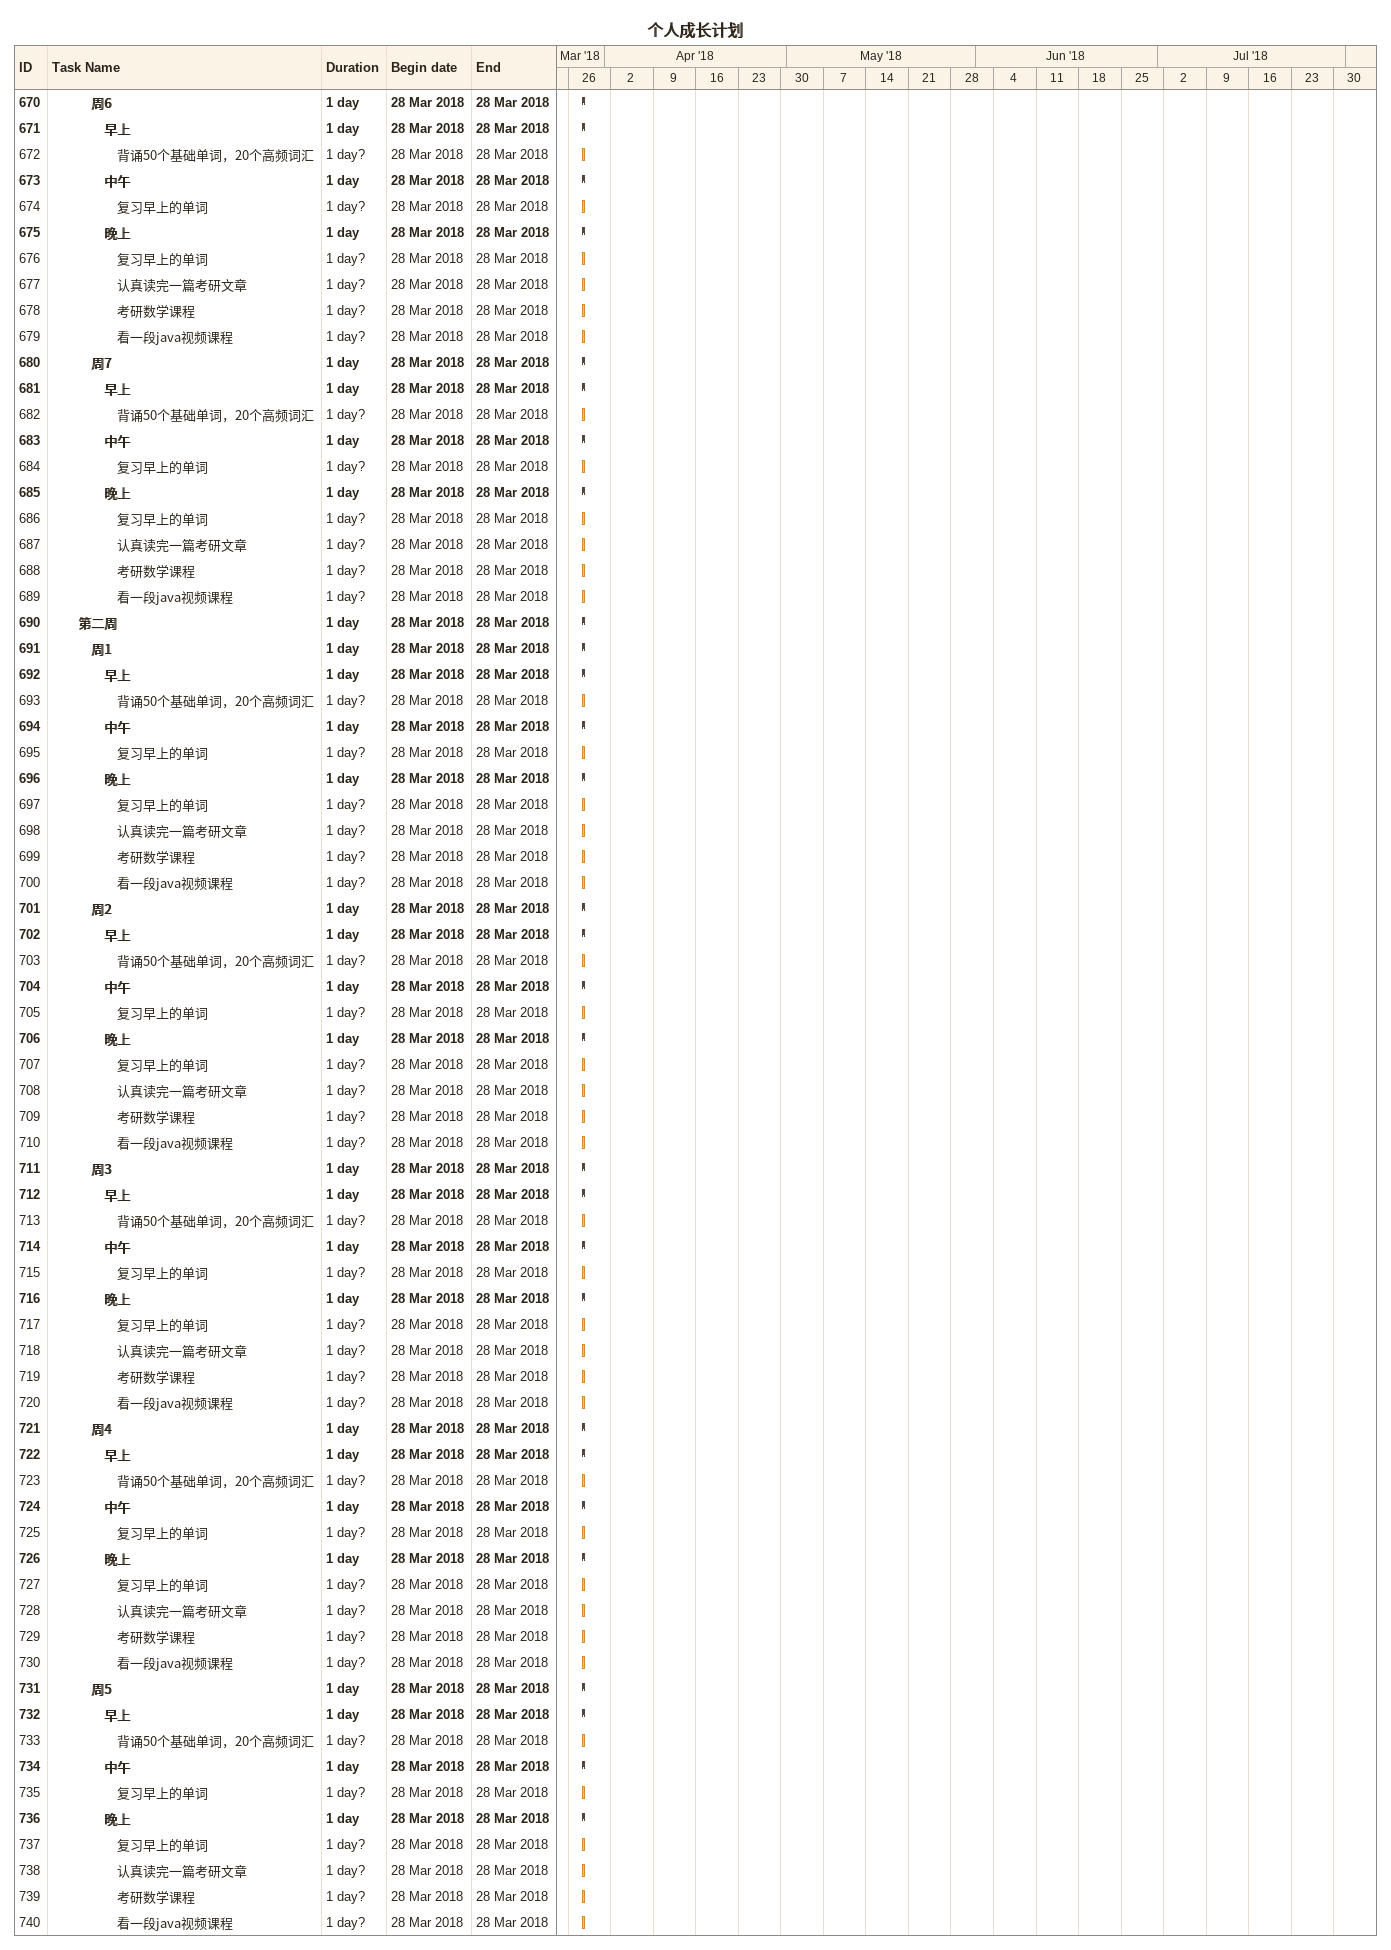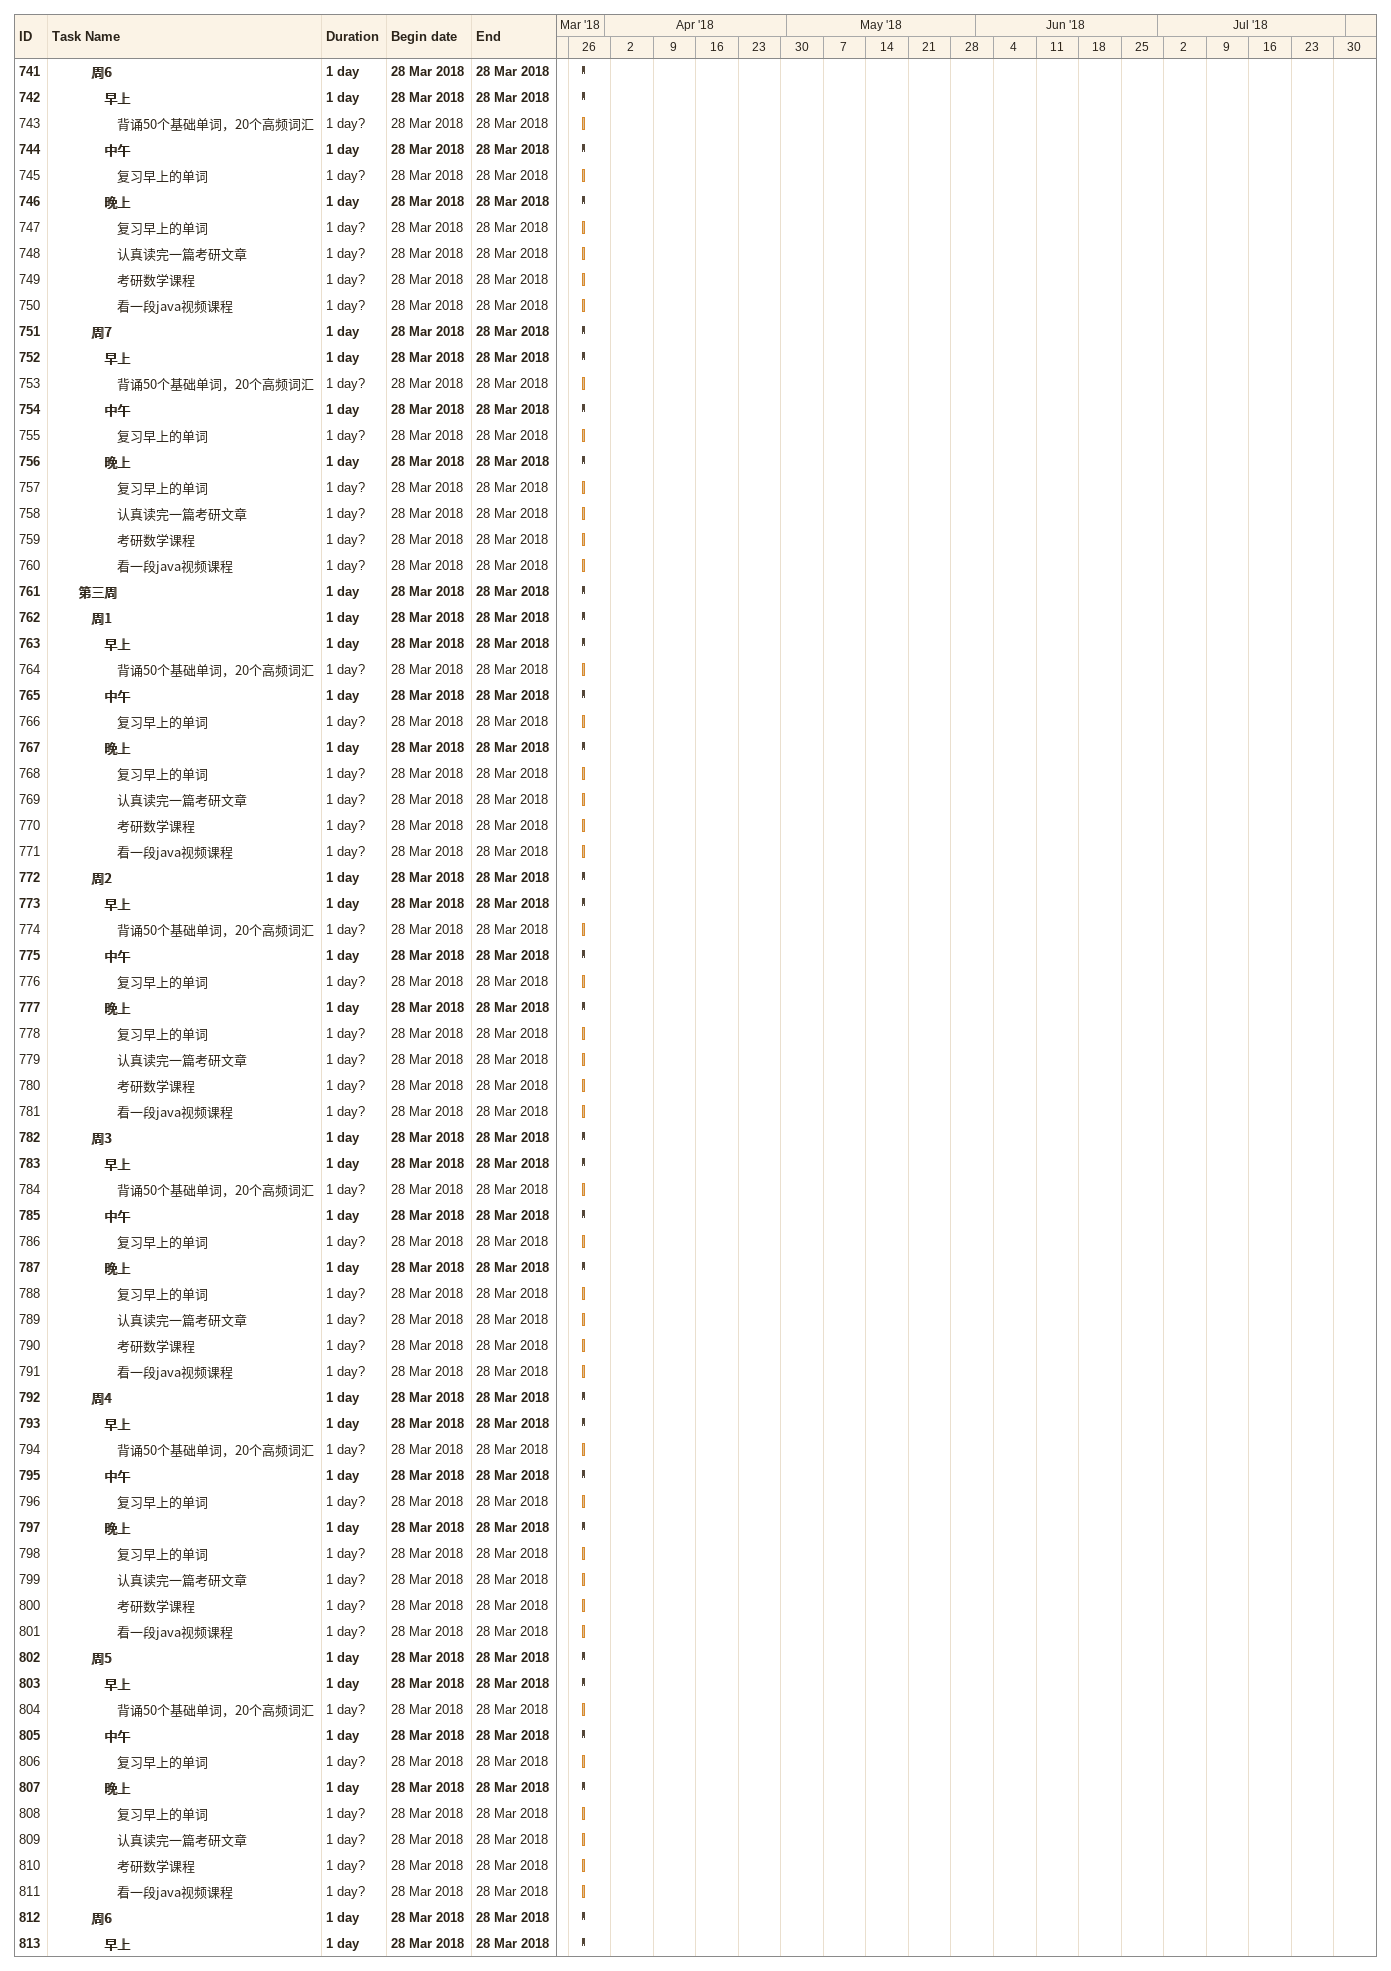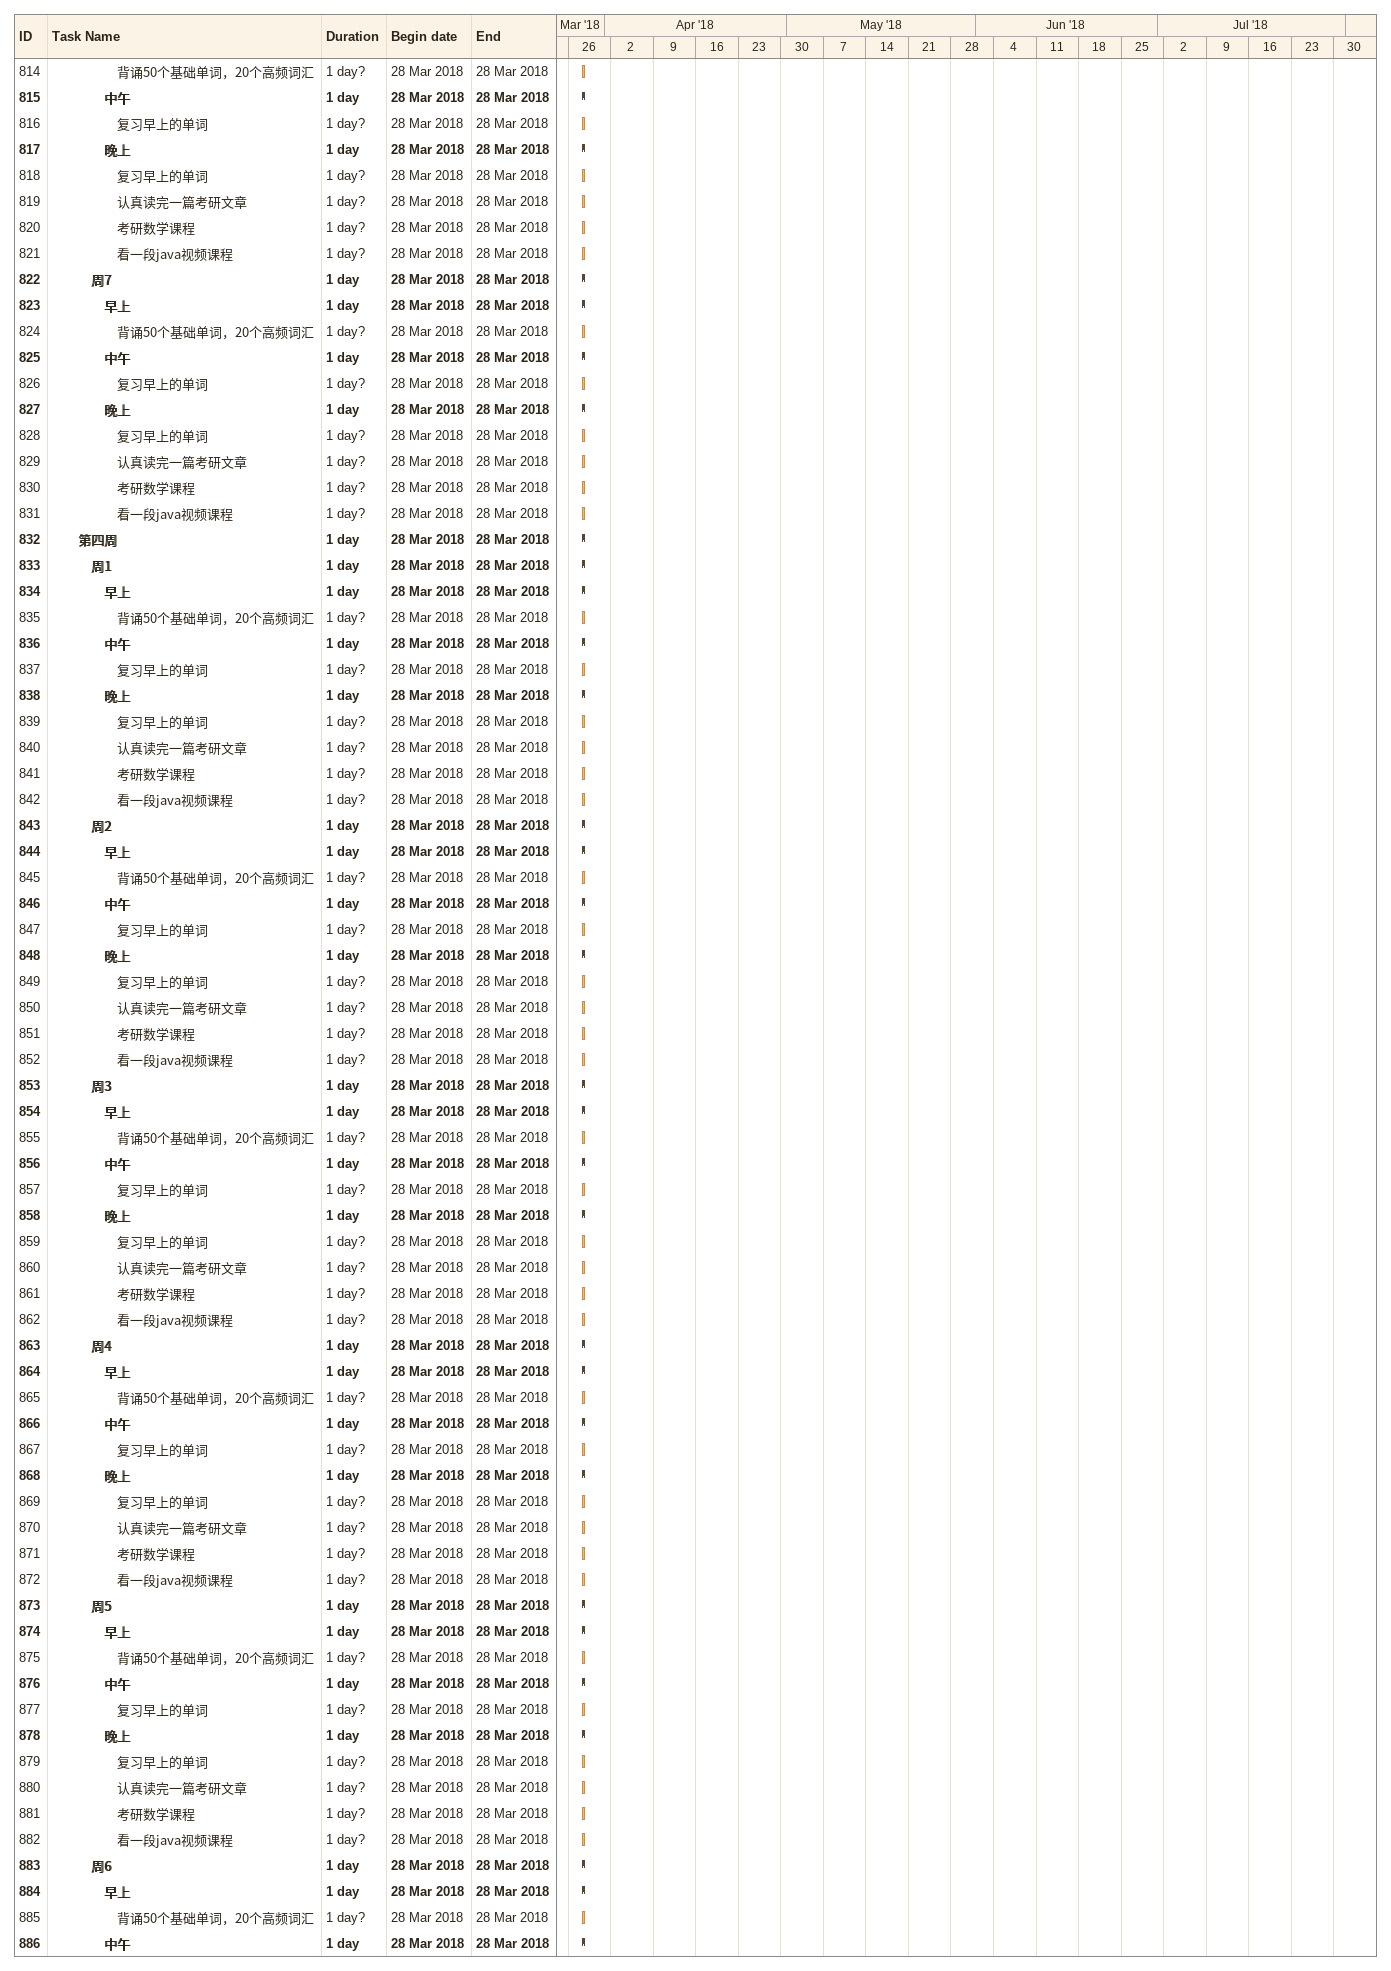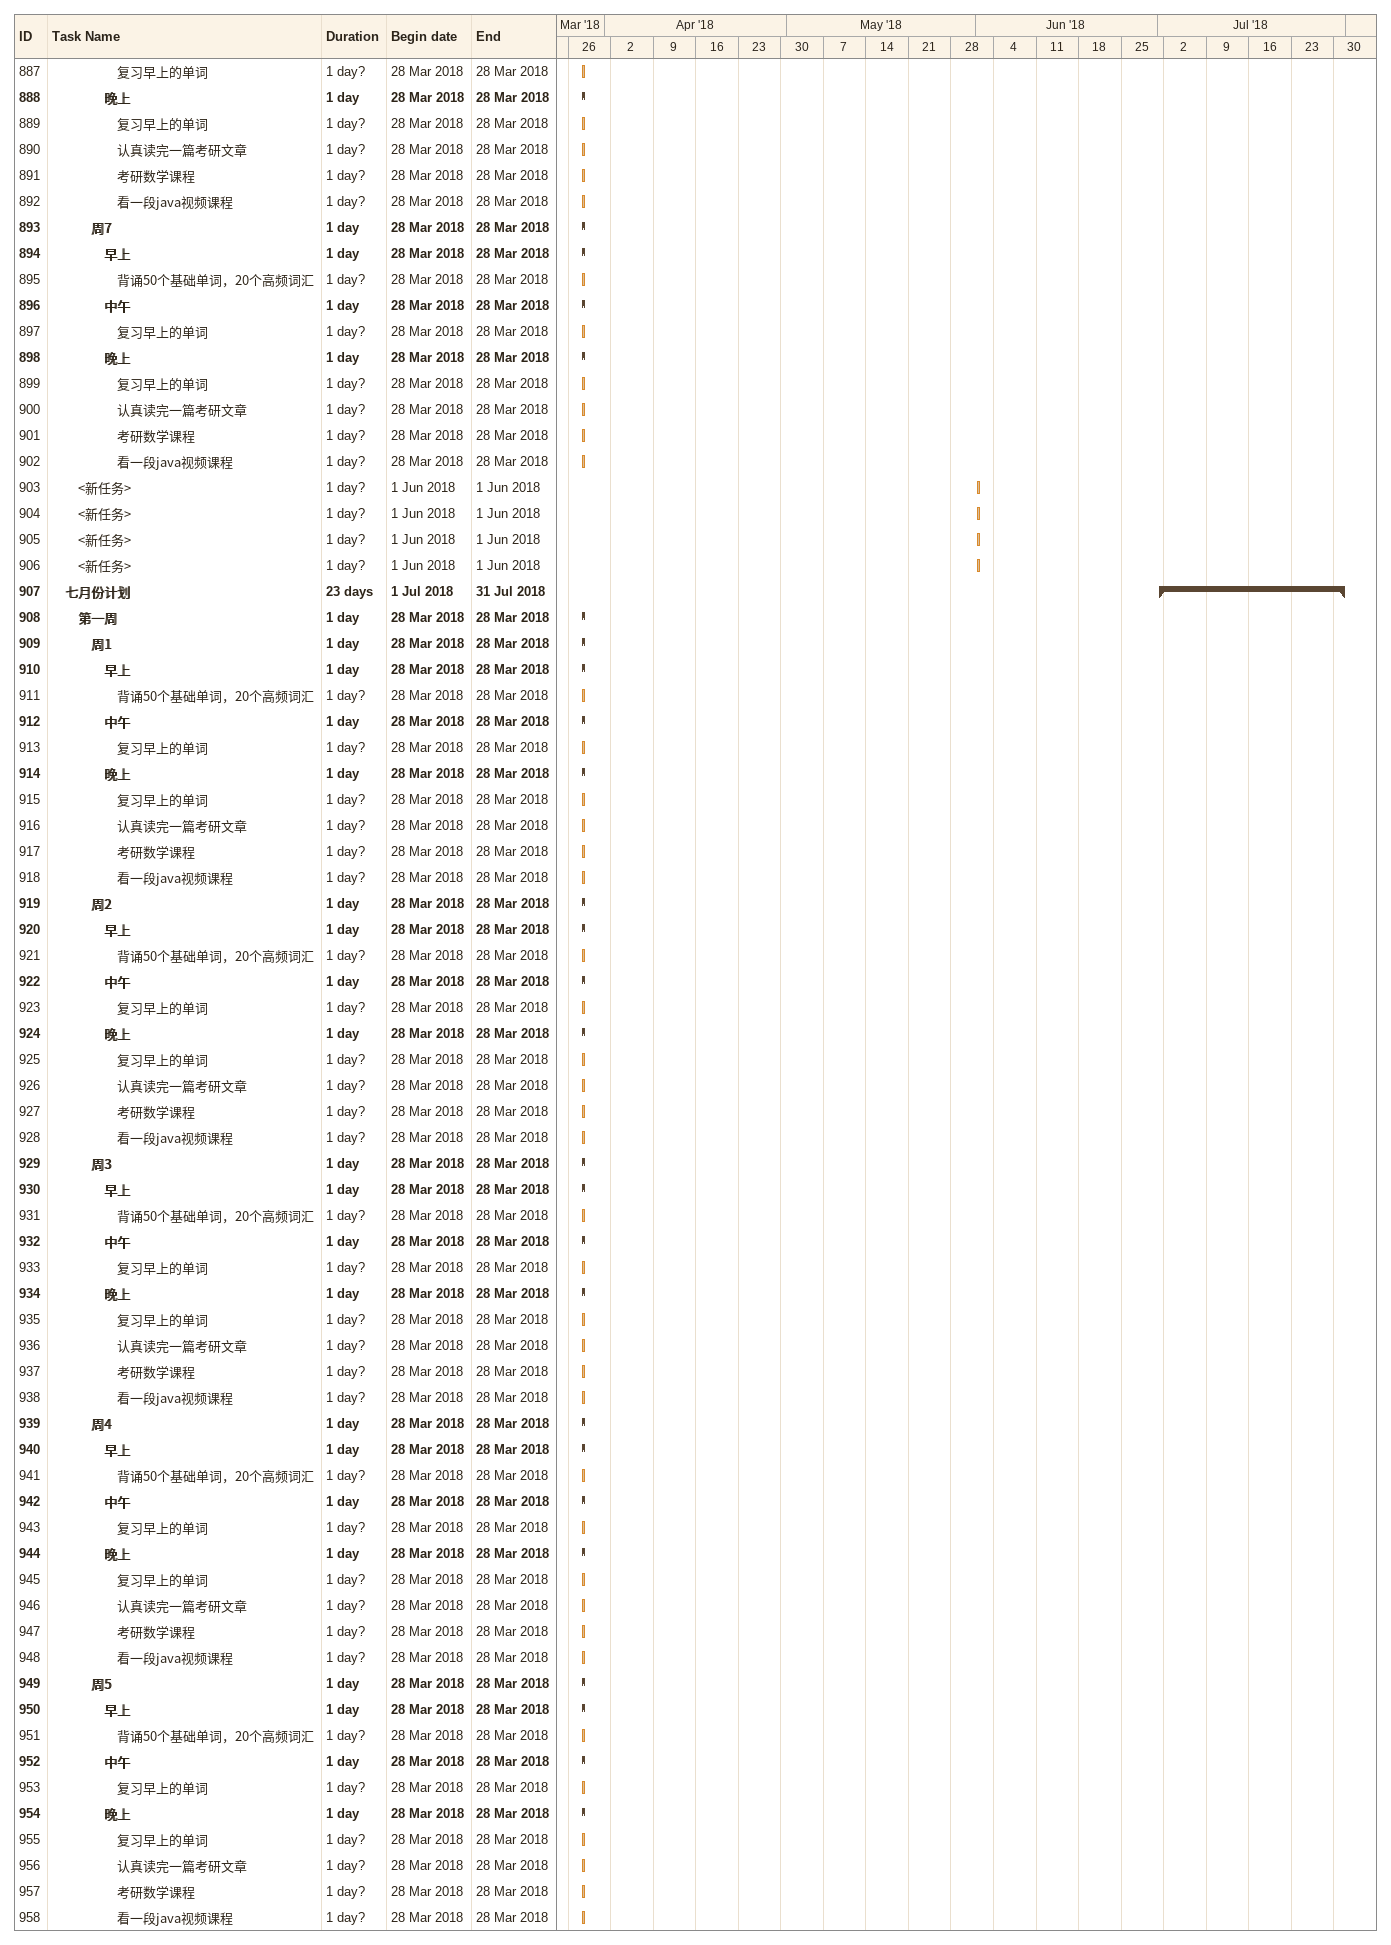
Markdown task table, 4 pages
个人成长计划

| ID | Level | Task | Duration | Start | Finish |
|---|---|---|---|---|---|
| 670 | 4 | **周6** | 1d | 2018-03-28 | 2018-03-28 |
| 671 | 5 | **早上** | 1d | 2018-03-28 | 2018-03-28 |
| 672 | 6 | 背诵50个基础单词，20个高频词汇 | 1d? | 2018-03-28 | 2018-03-28 |
| 673 | 5 | **中午** | 1d | 2018-03-28 | 2018-03-28 |
| 674 | 6 | 复习早上的单词 | 1d? | 2018-03-28 | 2018-03-28 |
| 675 | 5 | **晚上** | 1d | 2018-03-28 | 2018-03-28 |
| 676 | 6 | 复习早上的单词 | 1d? | 2018-03-28 | 2018-03-28 |
| 677 | 6 | 认真读完一篇考研文章 | 1d? | 2018-03-28 | 2018-03-28 |
| 678 | 6 | 考研数学课程 | 1d? | 2018-03-28 | 2018-03-28 |
| 679 | 6 | 看一段java视频课程 | 1d? | 2018-03-28 | 2018-03-28 |
| 680 | 4 | **周7** | 1d | 2018-03-28 | 2018-03-28 |
| 681 | 5 | **早上** | 1d | 2018-03-28 | 2018-03-28 |
| 682 | 6 | 背诵50个基础单词，20个高频词汇 | 1d? | 2018-03-28 | 2018-03-28 |
| 683 | 5 | **中午** | 1d | 2018-03-28 | 2018-03-28 |
| 684 | 6 | 复习早上的单词 | 1d? | 2018-03-28 | 2018-03-28 |
| 685 | 5 | **晚上** | 1d | 2018-03-28 | 2018-03-28 |
| 686 | 6 | 复习早上的单词 | 1d? | 2018-03-28 | 2018-03-28 |
| 687 | 6 | 认真读完一篇考研文章 | 1d? | 2018-03-28 | 2018-03-28 |
| 688 | 6 | 考研数学课程 | 1d? | 2018-03-28 | 2018-03-28 |
| 689 | 6 | 看一段java视频课程 | 1d? | 2018-03-28 | 2018-03-28 |
| 690 | 3 | **第二周** | 1d | 2018-03-28 | 2018-03-28 |
| 691 | 4 | **周1** | 1d | 2018-03-28 | 2018-03-28 |
| 692 | 5 | **早上** | 1d | 2018-03-28 | 2018-03-28 |
| 693 | 6 | 背诵50个基础单词，20个高频词汇 | 1d? | 2018-03-28 | 2018-03-28 |
| 694 | 5 | **中午** | 1d | 2018-03-28 | 2018-03-28 |
| 695 | 6 | 复习早上的单词 | 1d? | 2018-03-28 | 2018-03-28 |
| 696 | 5 | **晚上** | 1d | 2018-03-28 | 2018-03-28 |
| 697 | 6 | 复习早上的单词 | 1d? | 2018-03-28 | 2018-03-28 |
| 698 | 6 | 认真读完一篇考研文章 | 1d? | 2018-03-28 | 2018-03-28 |
| 699 | 6 | 考研数学课程 | 1d? | 2018-03-28 | 2018-03-28 |
| 700 | 6 | 看一段java视频课程 | 1d? | 2018-03-28 | 2018-03-28 |
| 701 | 4 | **周2** | 1d | 2018-03-28 | 2018-03-28 |
| 702 | 5 | **早上** | 1d | 2018-03-28 | 2018-03-28 |
| 703 | 6 | 背诵50个基础单词，20个高频词汇 | 1d? | 2018-03-28 | 2018-03-28 |
| 704 | 5 | **中午** | 1d | 2018-03-28 | 2018-03-28 |
| 705 | 6 | 复习早上的单词 | 1d? | 2018-03-28 | 2018-03-28 |
| 706 | 5 | **晚上** | 1d | 2018-03-28 | 2018-03-28 |
| 707 | 6 | 复习早上的单词 | 1d? | 2018-03-28 | 2018-03-28 |
| 708 | 6 | 认真读完一篇考研文章 | 1d? | 2018-03-28 | 2018-03-28 |
| 709 | 6 | 考研数学课程 | 1d? | 2018-03-28 | 2018-03-28 |
| 710 | 6 | 看一段java视频课程 | 1d? | 2018-03-28 | 2018-03-28 |
| 711 | 4 | **周3** | 1d | 2018-03-28 | 2018-03-28 |
| 712 | 5 | **早上** | 1d | 2018-03-28 | 2018-03-28 |
| 713 | 6 | 背诵50个基础单词，20个高频词汇 | 1d? | 2018-03-28 | 2018-03-28 |
| 714 | 5 | **中午** | 1d | 2018-03-28 | 2018-03-28 |
| 715 | 6 | 复习早上的单词 | 1d? | 2018-03-28 | 2018-03-28 |
| 716 | 5 | **晚上** | 1d | 2018-03-28 | 2018-03-28 |
| 717 | 6 | 复习早上的单词 | 1d? | 2018-03-28 | 2018-03-28 |
| 718 | 6 | 认真读完一篇考研文章 | 1d? | 2018-03-28 | 2018-03-28 |
| 719 | 6 | 考研数学课程 | 1d? | 2018-03-28 | 2018-03-28 |
| 720 | 6 | 看一段java视频课程 | 1d? | 2018-03-28 | 2018-03-28 |
| 721 | 4 | **周4** | 1d | 2018-03-28 | 2018-03-28 |
| 722 | 5 | **早上** | 1d | 2018-03-28 | 2018-03-28 |
| 723 | 6 | 背诵50个基础单词，20个高频词汇 | 1d? | 2018-03-28 | 2018-03-28 |
| 724 | 5 | **中午** | 1d | 2018-03-28 | 2018-03-28 |
| 725 | 6 | 复习早上的单词 | 1d? | 2018-03-28 | 2018-03-28 |
| 726 | 5 | **晚上** | 1d | 2018-03-28 | 2018-03-28 |
| 727 | 6 | 复习早上的单词 | 1d? | 2018-03-28 | 2018-03-28 |
| 728 | 6 | 认真读完一篇考研文章 | 1d? | 2018-03-28 | 2018-03-28 |
| 729 | 6 | 考研数学课程 | 1d? | 2018-03-28 | 2018-03-28 |
| 730 | 6 | 看一段java视频课程 | 1d? | 2018-03-28 | 2018-03-28 |
| 731 | 4 | **周5** | 1d | 2018-03-28 | 2018-03-28 |
| 732 | 5 | **早上** | 1d | 2018-03-28 | 2018-03-28 |
| 733 | 6 | 背诵50个基础单词，20个高频词汇 | 1d? | 2018-03-28 | 2018-03-28 |
| 734 | 5 | **中午** | 1d | 2018-03-28 | 2018-03-28 |
| 735 | 6 | 复习早上的单词 | 1d? | 2018-03-28 | 2018-03-28 |
| 736 | 5 | **晚上** | 1d | 2018-03-28 | 2018-03-28 |
| 737 | 6 | 复习早上的单词 | 1d? | 2018-03-28 | 2018-03-28 |
| 738 | 6 | 认真读完一篇考研文章 | 1d? | 2018-03-28 | 2018-03-28 |
| 739 | 6 | 考研数学课程 | 1d? | 2018-03-28 | 2018-03-28 |
| 740 | 6 | 看一段java视频课程 | 1d? | 2018-03-28 | 2018-03-28 |
| 741 | 4 | **周6** | 1d | 2018-03-28 | 2018-03-28 |
| 742 | 5 | **早上** | 1d | 2018-03-28 | 2018-03-28 |
| 743 | 6 | 背诵50个基础单词，20个高频词汇 | 1d? | 2018-03-28 | 2018-03-28 |
| 744 | 5 | **中午** | 1d | 2018-03-28 | 2018-03-28 |
| 745 | 6 | 复习早上的单词 | 1d? | 2018-03-28 | 2018-03-28 |
| 746 | 5 | **晚上** | 1d | 2018-03-28 | 2018-03-28 |
| 747 | 6 | 复习早上的单词 | 1d? | 2018-03-28 | 2018-03-28 |
| 748 | 6 | 认真读完一篇考研文章 | 1d? | 2018-03-28 | 2018-03-28 |
| 749 | 6 | 考研数学课程 | 1d? | 2018-03-28 | 2018-03-28 |
| 750 | 6 | 看一段java视频课程 | 1d? | 2018-03-28 | 2018-03-28 |
| 751 | 4 | **周7** | 1d | 2018-03-28 | 2018-03-28 |
| 752 | 5 | **早上** | 1d | 2018-03-28 | 2018-03-28 |
| 753 | 6 | 背诵50个基础单词，20个高频词汇 | 1d? | 2018-03-28 | 2018-03-28 |
| 754 | 5 | **中午** | 1d | 2018-03-28 | 2018-03-28 |
| 755 | 6 | 复习早上的单词 | 1d? | 2018-03-28 | 2018-03-28 |
| 756 | 5 | **晚上** | 1d | 2018-03-28 | 2018-03-28 |
| 757 | 6 | 复习早上的单词 | 1d? | 2018-03-28 | 2018-03-28 |
| 758 | 6 | 认真读完一篇考研文章 | 1d? | 2018-03-28 | 2018-03-28 |
| 759 | 6 | 考研数学课程 | 1d? | 2018-03-28 | 2018-03-28 |
| 760 | 6 | 看一段java视频课程 | 1d? | 2018-03-28 | 2018-03-28 |
| 761 | 3 | **第三周** | 1d | 2018-03-28 | 2018-03-28 |
| 762 | 4 | **周1** | 1d | 2018-03-28 | 2018-03-28 |
| 763 | 5 | **早上** | 1d | 2018-03-28 | 2018-03-28 |
| 764 | 6 | 背诵50个基础单词，20个高频词汇 | 1d? | 2018-03-28 | 2018-03-28 |
| 765 | 5 | **中午** | 1d | 2018-03-28 | 2018-03-28 |
| 766 | 6 | 复习早上的单词 | 1d? | 2018-03-28 | 2018-03-28 |
| 767 | 5 | **晚上** | 1d | 2018-03-28 | 2018-03-28 |
| 768 | 6 | 复习早上的单词 | 1d? | 2018-03-28 | 2018-03-28 |
| 769 | 6 | 认真读完一篇考研文章 | 1d? | 2018-03-28 | 2018-03-28 |
| 770 | 6 | 考研数学课程 | 1d? | 2018-03-28 | 2018-03-28 |
| 771 | 6 | 看一段java视频课程 | 1d? | 2018-03-28 | 2018-03-28 |
| 772 | 4 | **周2** | 1d | 2018-03-28 | 2018-03-28 |
| 773 | 5 | **早上** | 1d | 2018-03-28 | 2018-03-28 |
| 774 | 6 | 背诵50个基础单词，20个高频词汇 | 1d? | 2018-03-28 | 2018-03-28 |
| 775 | 5 | **中午** | 1d | 2018-03-28 | 2018-03-28 |
| 776 | 6 | 复习早上的单词 | 1d? | 2018-03-28 | 2018-03-28 |
| 777 | 5 | **晚上** | 1d | 2018-03-28 | 2018-03-28 |
| 778 | 6 | 复习早上的单词 | 1d? | 2018-03-28 | 2018-03-28 |
| 779 | 6 | 认真读完一篇考研文章 | 1d? | 2018-03-28 | 2018-03-28 |
| 780 | 6 | 考研数学课程 | 1d? | 2018-03-28 | 2018-03-28 |
| 781 | 6 | 看一段java视频课程 | 1d? | 2018-03-28 | 2018-03-28 |
| 782 | 4 | **周3** | 1d | 2018-03-28 | 2018-03-28 |
| 783 | 5 | **早上** | 1d | 2018-03-28 | 2018-03-28 |
| 784 | 6 | 背诵50个基础单词，20个高频词汇 | 1d? | 2018-03-28 | 2018-03-28 |
| 785 | 5 | **中午** | 1d | 2018-03-28 | 2018-03-28 |
| 786 | 6 | 复习早上的单词 | 1d? | 2018-03-28 | 2018-03-28 |
| 787 | 5 | **晚上** | 1d | 2018-03-28 | 2018-03-28 |
| 788 | 6 | 复习早上的单词 | 1d? | 2018-03-28 | 2018-03-28 |
| 789 | 6 | 认真读完一篇考研文章 | 1d? | 2018-03-28 | 2018-03-28 |
| 790 | 6 | 考研数学课程 | 1d? | 2018-03-28 | 2018-03-28 |
| 791 | 6 | 看一段java视频课程 | 1d? | 2018-03-28 | 2018-03-28 |
| 792 | 4 | **周4** | 1d | 2018-03-28 | 2018-03-28 |
| 793 | 5 | **早上** | 1d | 2018-03-28 | 2018-03-28 |
| 794 | 6 | 背诵50个基础单词，20个高频词汇 | 1d? | 2018-03-28 | 2018-03-28 |
| 795 | 5 | **中午** | 1d | 2018-03-28 | 2018-03-28 |
| 796 | 6 | 复习早上的单词 | 1d? | 2018-03-28 | 2018-03-28 |
| 797 | 5 | **晚上** | 1d | 2018-03-28 | 2018-03-28 |
| 798 | 6 | 复习早上的单词 | 1d? | 2018-03-28 | 2018-03-28 |
| 799 | 6 | 认真读完一篇考研文章 | 1d? | 2018-03-28 | 2018-03-28 |
| 800 | 6 | 考研数学课程 | 1d? | 2018-03-28 | 2018-03-28 |
| 801 | 6 | 看一段java视频课程 | 1d? | 2018-03-28 | 2018-03-28 |
| 802 | 4 | **周5** | 1d | 2018-03-28 | 2018-03-28 |
| 803 | 5 | **早上** | 1d | 2018-03-28 | 2018-03-28 |
| 804 | 6 | 背诵50个基础单词，20个高频词汇 | 1d? | 2018-03-28 | 2018-03-28 |
| 805 | 5 | **中午** | 1d | 2018-03-28 | 2018-03-28 |
| 806 | 6 | 复习早上的单词 | 1d? | 2018-03-28 | 2018-03-28 |
| 807 | 5 | **晚上** | 1d | 2018-03-28 | 2018-03-28 |
| 808 | 6 | 复习早上的单词 | 1d? | 2018-03-28 | 2018-03-28 |
| 809 | 6 | 认真读完一篇考研文章 | 1d? | 2018-03-28 | 2018-03-28 |
| 810 | 6 | 考研数学课程 | 1d? | 2018-03-28 | 2018-03-28 |
| 811 | 6 | 看一段java视频课程 | 1d? | 2018-03-28 | 2018-03-28 |
| 812 | 4 | **周6** | 1d | 2018-03-28 | 2018-03-28 |
| 813 | 5 | **早上** | 1d | 2018-03-28 | 2018-03-28 |
| 814 | 6 | 背诵50个基础单词，20个高频词汇 | 1d? | 2018-03-28 | 2018-03-28 |
| 815 | 5 | **中午** | 1d | 2018-03-28 | 2018-03-28 |
| 816 | 6 | 复习早上的单词 | 1d? | 2018-03-28 | 2018-03-28 |
| 817 | 5 | **晚上** | 1d | 2018-03-28 | 2018-03-28 |
| 818 | 6 | 复习早上的单词 | 1d? | 2018-03-28 | 2018-03-28 |
| 819 | 6 | 认真读完一篇考研文章 | 1d? | 2018-03-28 | 2018-03-28 |
| 820 | 6 | 考研数学课程 | 1d? | 2018-03-28 | 2018-03-28 |
| 821 | 6 | 看一段java视频课程 | 1d? | 2018-03-28 | 2018-03-28 |
| 822 | 4 | **周7** | 1d | 2018-03-28 | 2018-03-28 |
| 823 | 5 | **早上** | 1d | 2018-03-28 | 2018-03-28 |
| 824 | 6 | 背诵50个基础单词，20个高频词汇 | 1d? | 2018-03-28 | 2018-03-28 |
| 825 | 5 | **中午** | 1d | 2018-03-28 | 2018-03-28 |
| 826 | 6 | 复习早上的单词 | 1d? | 2018-03-28 | 2018-03-28 |
| 827 | 5 | **晚上** | 1d | 2018-03-28 | 2018-03-28 |
| 828 | 6 | 复习早上的单词 | 1d? | 2018-03-28 | 2018-03-28 |
| 829 | 6 | 认真读完一篇考研文章 | 1d? | 2018-03-28 | 2018-03-28 |
| 830 | 6 | 考研数学课程 | 1d? | 2018-03-28 | 2018-03-28 |
| 831 | 6 | 看一段java视频课程 | 1d? | 2018-03-28 | 2018-03-28 |
| 832 | 3 | **第四周** | 1d | 2018-03-28 | 2018-03-28 |
| 833 | 4 | **周1** | 1d | 2018-03-28 | 2018-03-28 |
| 834 | 5 | **早上** | 1d | 2018-03-28 | 2018-03-28 |
| 835 | 6 | 背诵50个基础单词，20个高频词汇 | 1d? | 2018-03-28 | 2018-03-28 |
| 836 | 5 | **中午** | 1d | 2018-03-28 | 2018-03-28 |
| 837 | 6 | 复习早上的单词 | 1d? | 2018-03-28 | 2018-03-28 |
| 838 | 5 | **晚上** | 1d | 2018-03-28 | 2018-03-28 |
| 839 | 6 | 复习早上的单词 | 1d? | 2018-03-28 | 2018-03-28 |
| 840 | 6 | 认真读完一篇考研文章 | 1d? | 2018-03-28 | 2018-03-28 |
| 841 | 6 | 考研数学课程 | 1d? | 2018-03-28 | 2018-03-28 |
| 842 | 6 | 看一段java视频课程 | 1d? | 2018-03-28 | 2018-03-28 |
| 843 | 4 | **周2** | 1d | 2018-03-28 | 2018-03-28 |
| 844 | 5 | **早上** | 1d | 2018-03-28 | 2018-03-28 |
| 845 | 6 | 背诵50个基础单词，20个高频词汇 | 1d? | 2018-03-28 | 2018-03-28 |
| 846 | 5 | **中午** | 1d | 2018-03-28 | 2018-03-28 |
| 847 | 6 | 复习早上的单词 | 1d? | 2018-03-28 | 2018-03-28 |
| 848 | 5 | **晚上** | 1d | 2018-03-28 | 2018-03-28 |
| 849 | 6 | 复习早上的单词 | 1d? | 2018-03-28 | 2018-03-28 |
| 850 | 6 | 认真读完一篇考研文章 | 1d? | 2018-03-28 | 2018-03-28 |
| 851 | 6 | 考研数学课程 | 1d? | 2018-03-28 | 2018-03-28 |
| 852 | 6 | 看一段java视频课程 | 1d? | 2018-03-28 | 2018-03-28 |
| 853 | 4 | **周3** | 1d | 2018-03-28 | 2018-03-28 |
| 854 | 5 | **早上** | 1d | 2018-03-28 | 2018-03-28 |
| 855 | 6 | 背诵50个基础单词，20个高频词汇 | 1d? | 2018-03-28 | 2018-03-28 |
| 856 | 5 | **中午** | 1d | 2018-03-28 | 2018-03-28 |
| 857 | 6 | 复习早上的单词 | 1d? | 2018-03-28 | 2018-03-28 |
| 858 | 5 | **晚上** | 1d | 2018-03-28 | 2018-03-28 |
| 859 | 6 | 复习早上的单词 | 1d? | 2018-03-28 | 2018-03-28 |
| 860 | 6 | 认真读完一篇考研文章 | 1d? | 2018-03-28 | 2018-03-28 |
| 861 | 6 | 考研数学课程 | 1d? | 2018-03-28 | 2018-03-28 |
| 862 | 6 | 看一段java视频课程 | 1d? | 2018-03-28 | 2018-03-28 |
| 863 | 4 | **周4** | 1d | 2018-03-28 | 2018-03-28 |
| 864 | 5 | **早上** | 1d | 2018-03-28 | 2018-03-28 |
| 865 | 6 | 背诵50个基础单词，20个高频词汇 | 1d? | 2018-03-28 | 2018-03-28 |
| 866 | 5 | **中午** | 1d | 2018-03-28 | 2018-03-28 |
| 867 | 6 | 复习早上的单词 | 1d? | 2018-03-28 | 2018-03-28 |
| 868 | 5 | **晚上** | 1d | 2018-03-28 | 2018-03-28 |
| 869 | 6 | 复习早上的单词 | 1d? | 2018-03-28 | 2018-03-28 |
| 870 | 6 | 认真读完一篇考研文章 | 1d? | 2018-03-28 | 2018-03-28 |
| 871 | 6 | 考研数学课程 | 1d? | 2018-03-28 | 2018-03-28 |
| 872 | 6 | 看一段java视频课程 | 1d? | 2018-03-28 | 2018-03-28 |
| 873 | 4 | **周5** | 1d | 2018-03-28 | 2018-03-28 |
| 874 | 5 | **早上** | 1d | 2018-03-28 | 2018-03-28 |
| 875 | 6 | 背诵50个基础单词，20个高频词汇 | 1d? | 2018-03-28 | 2018-03-28 |
| 876 | 5 | **中午** | 1d | 2018-03-28 | 2018-03-28 |
| 877 | 6 | 复习早上的单词 | 1d? | 2018-03-28 | 2018-03-28 |
| 878 | 5 | **晚上** | 1d | 2018-03-28 | 2018-03-28 |
| 879 | 6 | 复习早上的单词 | 1d? | 2018-03-28 | 2018-03-28 |
| 880 | 6 | 认真读完一篇考研文章 | 1d? | 2018-03-28 | 2018-03-28 |
| 881 | 6 | 考研数学课程 | 1d? | 2018-03-28 | 2018-03-28 |
| 882 | 6 | 看一段java视频课程 | 1d? | 2018-03-28 | 2018-03-28 |
| 883 | 4 | **周6** | 1d | 2018-03-28 | 2018-03-28 |
| 884 | 5 | **早上** | 1d | 2018-03-28 | 2018-03-28 |
| 885 | 6 | 背诵50个基础单词，20个高频词汇 | 1d? | 2018-03-28 | 2018-03-28 |
| 886 | 5 | **中午** | 1d | 2018-03-28 | 2018-03-28 |
| 887 | 6 | 复习早上的单词 | 1d? | 2018-03-28 | 2018-03-28 |
| 888 | 5 | **晚上** | 1d | 2018-03-28 | 2018-03-28 |
| 889 | 6 | 复习早上的单词 | 1d? | 2018-03-28 | 2018-03-28 |
| 890 | 6 | 认真读完一篇考研文章 | 1d? | 2018-03-28 | 2018-03-28 |
| 891 | 6 | 考研数学课程 | 1d? | 2018-03-28 | 2018-03-28 |
| 892 | 6 | 看一段java视频课程 | 1d? | 2018-03-28 | 2018-03-28 |
| 893 | 4 | **周7** | 1d | 2018-03-28 | 2018-03-28 |
| 894 | 5 | **早上** | 1d | 2018-03-28 | 2018-03-28 |
| 895 | 6 | 背诵50个基础单词，20个高频词汇 | 1d? | 2018-03-28 | 2018-03-28 |
| 896 | 5 | **中午** | 1d | 2018-03-28 | 2018-03-28 |
| 897 | 6 | 复习早上的单词 | 1d? | 2018-03-28 | 2018-03-28 |
| 898 | 5 | **晚上** | 1d | 2018-03-28 | 2018-03-28 |
| 899 | 6 | 复习早上的单词 | 1d? | 2018-03-28 | 2018-03-28 |
| 900 | 6 | 认真读完一篇考研文章 | 1d? | 2018-03-28 | 2018-03-28 |
| 901 | 6 | 考研数学课程 | 1d? | 2018-03-28 | 2018-03-28 |
| 902 | 6 | 看一段java视频课程 | 1d? | 2018-03-28 | 2018-03-28 |
| 903 | 3 | <新任务> | 1d? | 2018-06-01 | 2018-06-01 |
| 904 | 3 | <新任务> | 1d? | 2018-06-01 | 2018-06-01 |
| 905 | 3 | <新任务> | 1d? | 2018-06-01 | 2018-06-01 |
| 906 | 3 | <新任务> | 1d? | 2018-06-01 | 2018-06-01 |
| 907 | 2 | **七月份计划** | 23d | 2018-07-01 | 2018-07-31 |
| 908 | 3 | **第一周** | 1d | 2018-03-28 | 2018-03-28 |
| 909 | 4 | **周1** | 1d | 2018-03-28 | 2018-03-28 |
| 910 | 5 | **早上** | 1d | 2018-03-28 | 2018-03-28 |
| 911 | 6 | 背诵50个基础单词，20个高频词汇 | 1d? | 2018-03-28 | 2018-03-28 |
| 912 | 5 | **中午** | 1d | 2018-03-28 | 2018-03-28 |
| 913 | 6 | 复习早上的单词 | 1d? | 2018-03-28 | 2018-03-28 |
| 914 | 5 | **晚上** | 1d | 2018-03-28 | 2018-03-28 |
| 915 | 6 | 复习早上的单词 | 1d? | 2018-03-28 | 2018-03-28 |
| 916 | 6 | 认真读完一篇考研文章 | 1d? | 2018-03-28 | 2018-03-28 |
| 917 | 6 | 考研数学课程 | 1d? | 2018-03-28 | 2018-03-28 |
| 918 | 6 | 看一段java视频课程 | 1d? | 2018-03-28 | 2018-03-28 |
| 919 | 4 | **周2** | 1d | 2018-03-28 | 2018-03-28 |
| 920 | 5 | **早上** | 1d | 2018-03-28 | 2018-03-28 |
| 921 | 6 | 背诵50个基础单词，20个高频词汇 | 1d? | 2018-03-28 | 2018-03-28 |
| 922 | 5 | **中午** | 1d | 2018-03-28 | 2018-03-28 |
| 923 | 6 | 复习早上的单词 | 1d? | 2018-03-28 | 2018-03-28 |
| 924 | 5 | **晚上** | 1d | 2018-03-28 | 2018-03-28 |
| 925 | 6 | 复习早上的单词 | 1d? | 2018-03-28 | 2018-03-28 |
| 926 | 6 | 认真读完一篇考研文章 | 1d? | 2018-03-28 | 2018-03-28 |
| 927 | 6 | 考研数学课程 | 1d? | 2018-03-28 | 2018-03-28 |
| 928 | 6 | 看一段java视频课程 | 1d? | 2018-03-28 | 2018-03-28 |
| 929 | 4 | **周3** | 1d | 2018-03-28 | 2018-03-28 |
| 930 | 5 | **早上** | 1d | 2018-03-28 | 2018-03-28 |
| 931 | 6 | 背诵50个基础单词，20个高频词汇 | 1d? | 2018-03-28 | 2018-03-28 |
| 932 | 5 | **中午** | 1d | 2018-03-28 | 2018-03-28 |
| 933 | 6 | 复习早上的单词 | 1d? | 2018-03-28 | 2018-03-28 |
| 934 | 5 | **晚上** | 1d | 2018-03-28 | 2018-03-28 |
| 935 | 6 | 复习早上的单词 | 1d? | 2018-03-28 | 2018-03-28 |
| 936 | 6 | 认真读完一篇考研文章 | 1d? | 2018-03-28 | 2018-03-28 |
| 937 | 6 | 考研数学课程 | 1d? | 2018-03-28 | 2018-03-28 |
| 938 | 6 | 看一段java视频课程 | 1d? | 2018-03-28 | 2018-03-28 |
| 939 | 4 | **周4** | 1d | 2018-03-28 | 2018-03-28 |
| 940 | 5 | **早上** | 1d | 2018-03-28 | 2018-03-28 |
| 941 | 6 | 背诵50个基础单词，20个高频词汇 | 1d? | 2018-03-28 | 2018-03-28 |
| 942 | 5 | **中午** | 1d | 2018-03-28 | 2018-03-28 |
| 943 | 6 | 复习早上的单词 | 1d? | 2018-03-28 | 2018-03-28 |
| 944 | 5 | **晚上** | 1d | 2018-03-28 | 2018-03-28 |
| 945 | 6 | 复习早上的单词 | 1d? | 2018-03-28 | 2018-03-28 |
| 946 | 6 | 认真读完一篇考研文章 | 1d? | 2018-03-28 | 2018-03-28 |
| 947 | 6 | 考研数学课程 | 1d? | 2018-03-28 | 2018-03-28 |
| 948 | 6 | 看一段java视频课程 | 1d? | 2018-03-28 | 2018-03-28 |
| 949 | 4 | **周5** | 1d | 2018-03-28 | 2018-03-28 |
| 950 | 5 | **早上** | 1d | 2018-03-28 | 2018-03-28 |
| 951 | 6 | 背诵50个基础单词，20个高频词汇 | 1d? | 2018-03-28 | 2018-03-28 |
| 952 | 5 | **中午** | 1d | 2018-03-28 | 2018-03-28 |
| 953 | 6 | 复习早上的单词 | 1d? | 2018-03-28 | 2018-03-28 |
| 954 | 5 | **晚上** | 1d | 2018-03-28 | 2018-03-28 |
| 955 | 6 | 复习早上的单词 | 1d? | 2018-03-28 | 2018-03-28 |
| 956 | 6 | 认真读完一篇考研文章 | 1d? | 2018-03-28 | 2018-03-28 |
| 957 | 6 | 考研数学课程 | 1d? | 2018-03-28 | 2018-03-28 |
| 958 | 6 | 看一段java视频课程 | 1d? | 2018-03-28 | 2018-03-28 |
